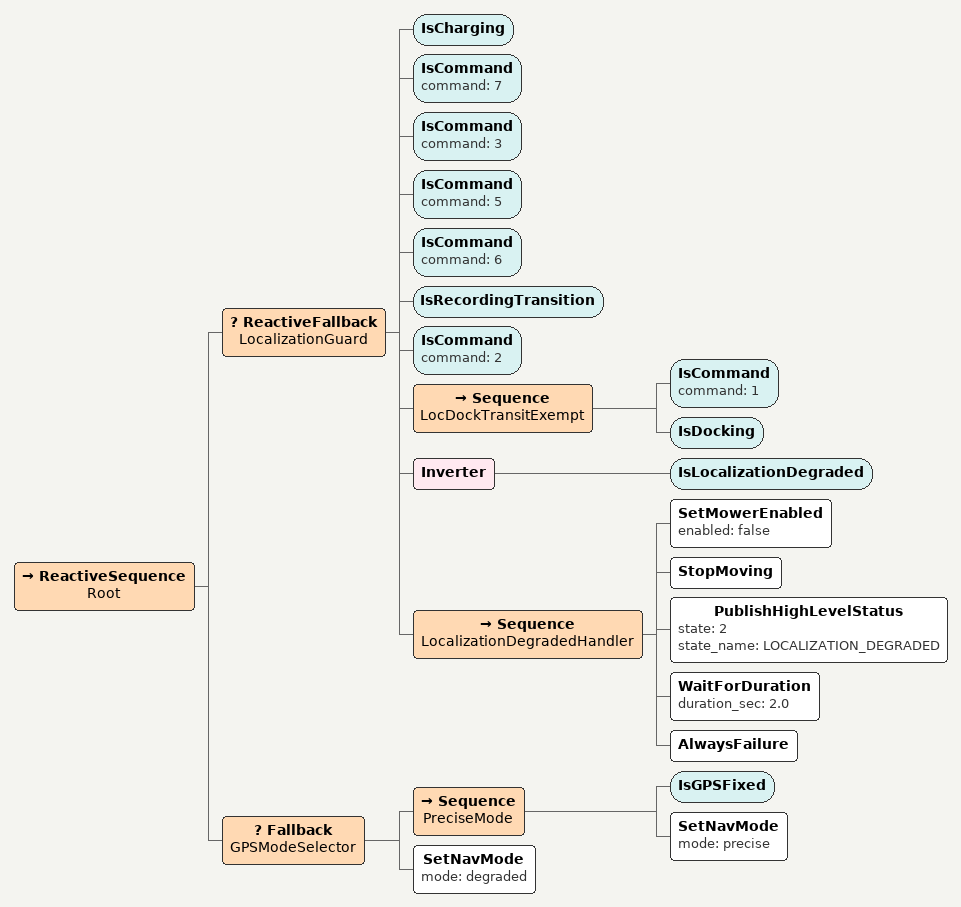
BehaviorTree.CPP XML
<ReactiveSequence name="Root">

  <ReactiveFallback name="LocalizationGuard">
    <IsCharging/>
    <IsCommand command="7"/>
    <IsCommand command="3"/>
    <IsCommand command="5"/>
    <IsCommand command="6"/>
    <IsRecordingTransition/>
    <IsCommand command="2"/>
    <Sequence name="LocDockTransitExempt">
      <IsCommand command="1"/>
      <IsDocking/>
    </Sequence>
    <Inverter><IsLocalizationDegraded/></Inverter>

    <Sequence name="LocalizationDegradedHandler">
      <SetMowerEnabled enabled="false"/>
      <StopMoving/>
      <PublishHighLevelStatus state="2" state_name="LOCALIZATION_DEGRADED"/>
      <WaitForDuration duration_sec="2.0"/>
      <AlwaysFailure/>
    </Sequence>
  </ReactiveFallback>

  <!-- ================================================================
       GUARD 3: GPS quality adaptation (reactive)
       ================================================================ -->
  <Fallback name="GPSModeSelector">
    <Sequence name="PreciseMode">
      <IsGPSFixed/>
      <SetNavMode mode="precise"/>
    </Sequence>
    <SetNavMode mode="degraded"/>
  </Fallback>
</ReactiveSequence>
